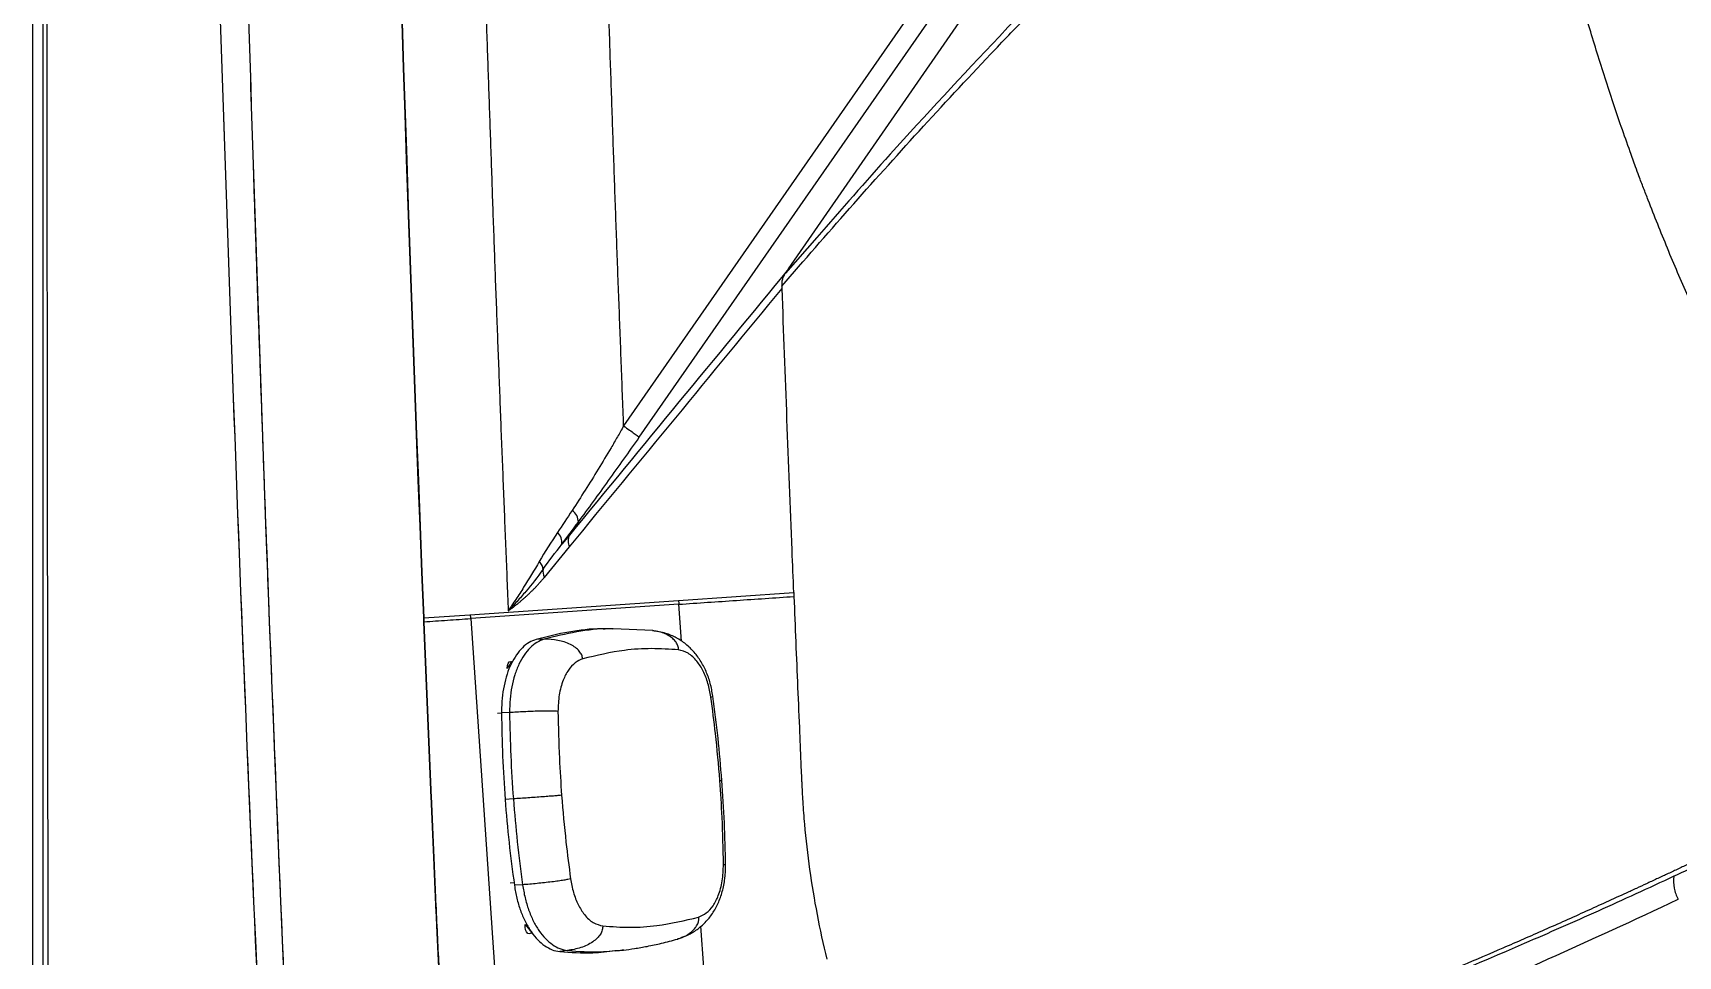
# Model space of a CAD drawing. Extents: x 527 to 611, y 788 to 934.
# Drawn here: x 527.07 to 539.49, y 820.85 to 827.82 of the extents above; entities that cross this region are included whole.
import ezdxf

# ---------------------------------------------------------------- set-up
doc = ezdxf.new("R2010")
doc.units = 0
doc.header["$MEASUREMENT"] = 0
doc.layers.add('1', color=4, linetype='Continuous')
doc.layers.add('GEOMETRY', color=3, linetype='Continuous', lineweight=25)

# ---------------------------------------------------------------- blocks, each defined once
blk = doc.blocks.new('2026_FLAIR')
at = {"layer": 'GEOMETRY'}
for p, q in [((0, 2.898), (0, 81.522)), ((7.522, 25.888), (4.462, 21.487)), ((4.58, 21.401), (7.64, 25.803)), ((5.708, 22.674), (7.799, 25.692)), ((5.922, 22.911), (5.684, 22.641)), ((4.052, 20.663), (4.12, 20.761)), ((4.052, 20.663), (3.995, 20.593)), ((3.863, 20.343), (4.052, 20.573)), ((3.301, 20.061), (4.876, 20.169)), ((4.879, 20.14), (3.307, 20.032)), ((4.876, 20.169), (5.747, 20.229)), ((4.898, 19.86), (4.879, 20.14)), ((5.747, 20.229), (5.748, 20.199)), ((2.952, 20.037), (3.301, 20.061)), ((2.952, 20.037), (2.953, 20.007)), ((2.953, 20.007), (2.952, 20.037)), ((3.307, 20.032), (3.495, 17.288)), ((2.953, 20.007), (3.009, 18.676)), ((3.009, 18.676), (2.953, 20.007)), ((4.383, 19.955), (4.323, 19.954)), ((4.682, 19.941), (4.383, 19.955)), ((4.7, 19.937), (4.682, 19.941)), ((3.862, 19.876), (3.802, 19.875)), ((3.543, 19.318), (3.508, 19.315)), ((3.539, 19.332), (3.539, 19.319)), ((3.6, 19.322), (3.539, 19.319)), ((3.629, 18.67), (3.566, 18.666)), ((3.634, 18.036), (3.604, 18.033)), ((3.698, 18.021), (3.637, 18.017)), ((3.637, 18.017), (3.639, 18.003)), ((5.067, 17.396), (5.046, 17.709)), ((4.038, 17.524), (3.979, 17.517)), ((4.4, 17.521), (4.46, 17.528)), ((4.868, 17.611), (4.877, 17.615))]:
    blk.add_line(p, q, dxfattribs=at)
at = {"layer": 'GEOMETRY', "flags": 128}
for points in [[(3.583, 19.655), (3.583, 19.658), (3.584, 19.677), (3.59, 19.693), (3.598, 19.704), (3.609, 19.708), (3.615, 19.707)], [(3.615, 19.707), (3.601, 19.686), (3.583, 19.657)], [(3.768, 17.666), (3.767, 17.665), (3.759, 17.654), (3.748, 17.65), (3.737, 17.654), (3.727, 17.665), (3.72, 17.681), (3.717, 17.7), (3.718, 17.719), (3.719, 17.722)], [(3.719, 17.721), (3.753, 17.679), (3.768, 17.665)]]:
    blk.add_lwpolyline(points, dxfattribs=at)
at = {"layer": 'GEOMETRY'}
for centre, radius, start, end in [((551.204, 42.21), 548.7, 177.68788, 182.31591), ((4.01, 20.758), 0.11, 1.2345, 54.8574), ((3.898, 20.608), 0.0978, 351.4091, 49.1584), ((4.145, 20.618), 0.103, 154.1314, 205.9454)]:
    blk.add_arc(centre, radius, start, end, dxfattribs=at)
for points, knots in [([(0.074, 81.522), (0.074, 81.496), (0.074, 81.471), (0.074, 81.42), (0.074, 81.343), (0.074, 81.164), (0.074, 80.805), (0.074, 80.089), (0.074, 78.655), (0.074, 77.427), (0.074, 74.97), (0.075, 73.332), (0.075, 68.418), (0.075, 65.142), (0.076, 55.314), (0.076, 48.762), (0.076, 35.658), (0.076, 29.106), (0.075, 19.278), (0.075, 16.002), (0.075, 11.088), (0.074, 9.45), (0.074, 6.993), (0.074, 5.765), (0.074, 4.331), (0.074, 3.615), (0.074, 3.256), (0.074, 3.077), (0.074, 3), (0.074, 2.949), (0.074, 2.924), (0.074, 2.898)], [0, 0, 0, 0, 0.000977, 0.000977, 0.001953, 0.003906, 0.007813, 0.015625, 0.03125, 0.0625, 0.0625, 0.125, 0.125, 0.25, 0.25, 0.5, 0.5, 0.75, 0.75, 0.875, 0.875, 0.9375, 0.9375, 0.96875, 0.984375, 0.992188, 0.996094, 0.998047, 0.999023, 0.999023, 1, 1, 1, 1]), ([(0.074, 81.522), (0.074, 81.496), (0.074, 81.471), (0.074, 81.42), (0.074, 81.343), (0.074, 81.164), (0.074, 80.805), (0.074, 80.089), (0.074, 78.655), (0.074, 77.427), (0.074, 74.97), (0.075, 73.332), (0.075, 68.418), (0.075, 65.142), (0.076, 55.314), (0.076, 48.762), (0.076, 35.658), (0.076, 29.106), (0.075, 19.278), (0.075, 16.002), (0.075, 11.088), (0.074, 9.45), (0.074, 6.993), (0.074, 5.765), (0.074, 4.331), (0.074, 3.615), (0.074, 3.256), (0.074, 3.077), (0.074, 3), (0.074, 2.949), (0.074, 2.924), (0.074, 2.898)], [0, 0, 0, 0, 0.000977, 0.000977, 0.001953, 0.003906, 0.007813, 0.015625, 0.03125, 0.0625, 0.0625, 0.125, 0.125, 0.25, 0.25, 0.5, 0.5, 0.75, 0.75, 0.875, 0.875, 0.9375, 0.9375, 0.96875, 0.984375, 0.992188, 0.996094, 0.998047, 0.999023, 0.999023, 1, 1, 1, 1]), ([(0.143, 2.947), (0.143, 2.951), (0.143, 2.954), (0.143, 2.96), (0.143, 2.97), (0.143, 2.992), (0.143, 3.037), (0.143, 3.126), (0.142, 3.305), (0.142, 3.663), (0.14, 4.379), (0.137, 5.81), (0.134, 7.037), (0.129, 9.491), (0.126, 11.127), (0.117, 16.035), (0.112, 19.307), (0.105, 25.851), (0.102, 29.122), (0.099, 35.666), (0.097, 42.21), (0.099, 48.754), (0.102, 55.298), (0.105, 58.569), (0.112, 65.113), (0.117, 68.385), (0.129, 74.929), (0.136, 78.201), (0.143, 81.473)], [0, 0, 0, 0, 0.000122, 0.000122, 0.000244, 0.000488, 0.000977, 0.001953, 0.003906, 0.007812, 0.015625, 0.03125, 0.0625, 0.0625, 0.125, 0.125, 0.25, 0.25, 0.375, 0.375, 0.5, 0.625, 0.625, 0.75, 0.75, 0.875, 0.875, 1, 1, 1, 1]), ([(0.143, 2.947), (0.143, 2.951), (0.143, 2.954), (0.143, 2.96), (0.143, 2.97), (0.143, 2.992), (0.143, 3.037), (0.143, 3.126), (0.142, 3.305), (0.142, 3.663), (0.14, 4.379), (0.137, 5.81), (0.134, 7.037), (0.129, 9.491), (0.126, 11.127), (0.117, 16.035), (0.112, 19.307), (0.105, 25.851), (0.102, 29.122), (0.099, 35.666), (0.097, 42.21), (0.099, 48.754), (0.102, 55.298), (0.105, 58.569), (0.112, 65.113), (0.117, 68.385), (0.129, 74.929), (0.136, 78.201), (0.143, 81.473)], [0, 0, 0, 0, 0.000122, 0.000122, 0.000244, 0.000488, 0.000977, 0.001953, 0.003906, 0.007812, 0.015625, 0.03125, 0.0625, 0.0625, 0.125, 0.125, 0.25, 0.25, 0.375, 0.375, 0.5, 0.625, 0.625, 0.75, 0.75, 0.875, 0.875, 1, 1, 1, 1]), ([(2.409, 79.692), (2.302, 78.133), (2.201, 76.573), (2.014, 73.452), (1.928, 71.891), (1.688, 67.208), (1.556, 64.084), (1.398, 59.398), (1.352, 57.835), (1.274, 54.71), (1.241, 53.147), (1.163, 48.458), (1.137, 45.332), (1.137, 40.643), (1.144, 39.08), (1.17, 35.954), (1.189, 34.391), (1.267, 29.702), (1.346, 26.578), (1.556, 20.331), (1.688, 17.209), (2.007, 10.966), (2.195, 7.846), (2.409, 4.727)], [0, 0, 0, 0, 0.0625, 0.0625, 0.125, 0.125, 0.25, 0.25, 0.3125, 0.3125, 0.375, 0.375, 0.5, 0.5, 0.5625, 0.5625, 0.625, 0.625, 0.75, 0.75, 0.875, 0.875, 1, 1, 1, 1]), ([(2.409, 79.692), (1.98, 73.454), (1.661, 67.209), (1.345, 57.836), (1.267, 54.71), (1.163, 48.458), (1.137, 45.332), (1.137, 39.08), (1.163, 35.953), (1.267, 29.702), (1.346, 26.578), (1.661, 17.208), (1.98, 10.965), (2.409, 4.727)], [0, 0, 0, 0, 0.476463, 0.476463, 0.714694, 0.714694, 0.952925, 0.952925, 1.191156, 1.191156, 1.429388, 1.429388, 1.90585, 1.90585, 1.90585, 1.90585]), ([(1.9, 17.259), (1.893, 17.418), (1.879, 17.735), (1.859, 18.211), (1.84, 18.687), (1.821, 19.163), (1.802, 19.64), (1.783, 20.117), (1.765, 20.594), (1.748, 21.071), (1.731, 21.549), (1.714, 22.027), (1.697, 22.505), (1.681, 22.983), (1.645, 24.08), (1.594, 25.798), (1.532, 28.138), (1.481, 30.483), (1.424, 33.609), (1.378, 37.518), (1.359, 42.206), (1.378, 46.895), (1.434, 51.586), (1.527, 56.271), (1.637, 60.179), (1.744, 63.302), (1.835, 65.647), (1.935, 67.986), (2.021, 69.828), (2.088, 71.174), (2.132, 72.028), (2.177, 72.88), (2.223, 73.732), (2.271, 74.584), (2.32, 75.435), (2.37, 76.285), (2.422, 77.135), (2.475, 77.984), (2.529, 78.833), (2.566, 79.398), (2.585, 79.681)], [0, 0, 0, 0, 0.007622, 0.0152478, 0.0228773, 0.0305105, 0.0381475, 0.0457882, 0.0534327, 0.061081, 0.068733, 0.0763887, 0.0840483, 0.0917116, 0.0993787, 0.1367747, 0.1742516, 0.2118103, 0.2494512, 0.3244448, 0.3995594, 0.4746722, 0.5496648, 0.6248834, 0.6997759, 0.7374382, 0.7750097, 0.8124909, 0.8498826, 0.8635707, 0.8772504, 0.8909219, 0.9045852, 0.9182402, 0.9318871, 0.9455258, 0.9591564, 0.972779, 0.9863935, 1, 1, 1, 1]), ([(2.585, 4.739), (2.379, 7.846), (2.199, 10.966), (2.046, 14.097), (1.894, 17.203), (1.767, 20.324), (1.666, 23.462), (1.565, 26.571), (1.49, 29.694), (1.44, 32.832), (1.39, 35.951), (1.365, 39.076), (1.365, 42.206), (1.365, 45.336), (1.39, 48.461), (1.44, 51.581), (1.49, 54.719), (1.565, 57.843), (1.666, 60.953), (1.767, 64.092), (1.893, 67.214), (2.046, 70.321), (2.199, 73.452), (2.379, 76.572), (2.585, 79.681)], [0, 0, 0, 0, 0.125, 0.125, 0.125, 0.25, 0.25, 0.25, 0.375, 0.375, 0.375, 0.5, 0.5, 0.5, 0.625, 0.625, 0.625, 0.75, 0.75, 0.75, 0.875, 0.875, 0.875, 1, 1, 1, 1]), ([(2.952, 20.037), (2.653, 27.416), (2.504, 34.804), (2.503, 49.58), (2.652, 56.968), (2.95, 64.346)], [0, 0, 0, 0, 0.5, 0.5, 1, 1, 1, 1]), ([(3.203, 33.532), (3.205, 33.378), (3.211, 33.069), (3.219, 32.605), (3.227, 32.141), (3.236, 31.678), (3.245, 31.214), (3.255, 30.75), (3.265, 30.287), (3.276, 29.823), (3.287, 29.36), (3.298, 28.896), (3.31, 28.432), (3.322, 27.969), (3.335, 27.505), (3.348, 27.042), (3.361, 26.578), (3.375, 26.115), (3.389, 25.651), (3.403, 25.188), (3.418, 24.724), (3.434, 24.261), (3.45, 23.797), (3.466, 23.334), (3.482, 22.871), (3.499, 22.407), (3.517, 21.944), (3.534, 21.48), (3.553, 21.017), (3.571, 20.554), (3.584, 20.245), (3.59, 20.09)], [0, 0, 0, 0, 0.034484, 0.068969, 0.103452, 0.137936, 0.172419, 0.206902, 0.241385, 0.275868, 0.310351, 0.344833, 0.379315, 0.413798, 0.44828, 0.482762, 0.517244, 0.551726, 0.586208, 0.62069, 0.655172, 0.689654, 0.724136, 0.758619, 0.793101, 0.827584, 0.862067, 0.89655, 0.931033, 0.965516, 1, 1, 1, 1]), ([(4.462, 21.487), (4.456, 21.646), (4.444, 21.965), (4.426, 22.443), (4.408, 22.921), (4.391, 23.399), (4.375, 23.877), (4.358, 24.355), (4.343, 24.833), (4.327, 25.311), (4.312, 25.789), (4.298, 26.267), (4.284, 26.745), (4.27, 27.223), (4.257, 27.701), (4.244, 28.18), (4.232, 28.658), (4.22, 29.136), (4.208, 29.614), (4.197, 30.092), (4.187, 30.571), (4.176, 31.049), (4.167, 31.527), (4.157, 32.005), (4.148, 32.484), (4.143, 32.802), (4.14, 32.962)], [0, 0, 0, 0, 0.041668, 0.083336, 0.125003, 0.16667, 0.208337, 0.250004, 0.29167, 0.333336, 0.375002, 0.416668, 0.458334, 0.5, 0.541666, 0.583332, 0.624998, 0.666664, 0.70833, 0.749996, 0.791663, 0.83333, 0.874997, 0.916664, 0.958332, 1, 1, 1, 1]), ([(27.864, 11.064), (27.834, 11.067), (27.776, 11.074), (27.689, 11.085), (27.601, 11.096), (27.514, 11.108), (27.426, 11.12), (27.339, 11.132), (27.251, 11.145), (27.164, 11.158), (27.077, 11.172), (26.99, 11.186), (26.902, 11.2), (26.815, 11.214), (26.728, 11.229), (26.641, 11.245), (26.554, 11.261), (26.467, 11.277), (26.284, 11.312), (26.003, 11.369), (25.627, 11.453), (25.249, 11.546), (24.874, 11.645), (24.501, 11.753), (24.129, 11.869), (23.82, 11.972), (23.596, 12.05), (23.474, 12.095), (23.382, 12.128), (23.3, 12.159), (23.178, 12.206), (22.965, 12.289), (22.538, 12.466), (21.929, 12.743), (21.208, 13.111), (20.502, 13.512), (19.986, 13.834), (19.648, 14.058), (19.481, 14.172), (19.314, 14.287), (18.852, 14.614), (17.937, 15.313), (16.723, 16.404), (15.72, 17.478), (15.026, 18.316), (14.615, 18.855), (14.338, 19.242), (14.183, 19.464), (14.031, 19.688), (13.846, 19.971), (13.558, 20.431), (13.215, 21.018), (12.901, 21.616), (12.667, 22.1), (12.501, 22.464), (12.346, 22.827), (12.236, 23.101), (12.166, 23.284), (12.134, 23.367), (12.101, 23.459), (12.056, 23.583), (11.999, 23.744), (11.915, 23.992), (11.816, 24.299), (11.703, 24.674), (11.599, 25.05), (11.502, 25.428), (11.414, 25.806), (11.348, 26.114), (11.301, 26.351), (11.269, 26.52), (11.238, 26.688), (11.209, 26.857), (11.181, 27.026), (11.155, 27.195), (11.131, 27.364), (11.115, 27.477), (11.108, 27.533)], [0, 0, 0, 0, 0.003601, 0.007202, 0.010803, 0.014403, 0.018003, 0.021602, 0.025201, 0.028799, 0.032397, 0.035994, 0.039591, 0.043188, 0.046784, 0.050379, 0.053974, 0.057569, 0.061163, 0.07676, 0.092427, 0.108162, 0.123965, 0.1395, 0.155313, 0.170996, 0.178843, 0.18397, 0.186695, 0.190623, 0.194553, 0.20242, 0.218188, 0.249906, 0.281826, 0.313486, 0.344944, 0.352791, 0.360635, 0.368476, 0.376315, 0.426491, 0.502142, 0.565552, 0.596885, 0.628574, 0.644311, 0.652182, 0.660054, 0.675747, 0.691595, 0.723301, 0.755182, 0.77105, 0.78684, 0.802651, 0.81832, 0.822249, 0.826177, 0.829114, 0.834031, 0.842102, 0.849737, 0.865619, 0.881164, 0.897081, 0.912903, 0.928628, 0.944256, 0.951226, 0.958196, 0.965165, 0.972133, 0.979101, 0.986068, 0.993034, 1, 1, 1, 1]), ([(5.658, 22.543), (5.825, 22.737), (5.995, 22.933), (6.34, 23.323), (6.516, 23.519), (6.871, 23.908), (7.051, 24.102), (7.325, 24.391), (7.416, 24.486), (7.554, 24.629), (7.6, 24.676), (7.67, 24.745), (7.693, 24.768), (7.728, 24.802), (7.739, 24.813), (7.762, 24.835), (7.774, 24.846), (7.786, 24.857)], [0, 0, 0, 0, 0.25, 0.25, 0.5, 0.5, 0.75, 0.75, 0.875, 0.875, 0.9375, 0.9375, 0.96875, 0.96875, 0.984375, 0.984375, 1, 1, 1, 1]), ([(7.82, 24.955), (7.82, 24.955), (7.763, 24.906), (7.647, 24.796), (7.473, 24.613), (7.076, 24.191), (6.55, 23.631), (6.105, 23.121), (5.922, 22.911)], [0, 0, 0, 0, 0.0000004, 0.0884721, 0.1769961, 0.2655241, 0.6980109, 1, 1, 1, 1]), ([(5.684, 22.641), (5.682, 22.638), (5.679, 22.634), (5.675, 22.627), (5.672, 22.623), (5.668, 22.615), (5.666, 22.611), (5.663, 22.602), (5.662, 22.598), (5.658, 22.585), (5.657, 22.577), (5.656, 22.56), (5.657, 22.552), (5.658, 22.543)], [0, 0, 0, 0, 0.125, 0.125, 0.25, 0.25, 0.375, 0.375, 0.5, 0.5, 0.75, 0.75, 1, 1, 1, 1]), ([(5.684, 22.641), (5.688, 22.646), (5.692, 22.651), (5.698, 22.66), (5.7, 22.662), (5.703, 22.667), (5.704, 22.668), (5.706, 22.671), (5.707, 22.673), (5.708, 22.674)], [0, 0, 0, 0, 0.5, 0.5, 0.75, 0.75, 0.875, 0.875, 1, 1, 1, 1]), ([(5.659, 22.525), (5.659, 22.528), (5.659, 22.531), (5.659, 22.537), (5.658, 22.54), (5.658, 22.543)], [0, 0, 0, 0, 0.5, 0.5, 1, 1, 1, 1]), ([(5.747, 20.229), (5.743, 20.336), (5.712, 21.101), (5.683, 21.866), (5.659, 22.525)], [0.86449124, 0.86449124, 0.86449124, 0.86449124, 0.875, 0.94010512, 0.94010512, 0.94010512, 0.94010512]), ([(4.462, 21.487), (4.446, 21.459), (4.431, 21.432), (4.399, 21.377), (4.383, 21.349), (4.335, 21.268), (4.302, 21.214), (4.205, 21.053), (4.139, 20.95), (4.073, 20.849)], [0, 0, 0, 0, 0.125, 0.125, 0.25, 0.25, 0.5, 0.5, 1, 1, 1, 1]), ([(4.12, 20.761), (4.196, 20.863), (4.272, 20.968), (4.425, 21.181), (4.502, 21.29), (4.58, 21.401)], [0, 0, 0, 0, 0.5, 0.5, 1, 1, 1, 1]), ([(4.462, 21.487), (4.477, 21.476), (4.492, 21.466), (4.519, 21.446), (4.532, 21.437), (4.553, 21.422), (4.562, 21.415), (4.575, 21.406), (4.579, 21.403), (4.58, 21.401)], [0, 0, 0, 0, 0.25, 0.25, 0.5, 0.5, 0.75, 0.75, 1, 1, 1, 1]), ([(3.825, 20.464), (3.786, 20.396), (3.746, 20.331), (3.687, 20.237), (3.667, 20.207), (3.638, 20.162), (3.628, 20.148), (3.609, 20.119), (3.6, 20.105), (3.59, 20.09)], [0, 0, 0, 0, 0.5, 0.5, 0.75, 0.75, 0.875, 0.875, 1, 1, 1, 1]), ([(3.853, 20.404), (3.811, 20.344), (3.767, 20.289), (3.701, 20.211), (3.679, 20.186), (3.634, 20.137), (3.612, 20.113), (3.59, 20.09)], [0, 0, 0, 0, 0.5, 0.5, 0.75, 0.75, 1, 1, 1, 1]), ([(3.853, 20.404), (3.853, 20.413), (3.85, 20.422), (3.841, 20.443), (3.834, 20.453), (3.825, 20.464)], [0, 0, 0, 0, 0.5, 0.5, 1, 1, 1, 1]), ([(3.59, 20.09), (3.597, 20.095), (3.61, 20.104), (3.629, 20.119), (3.648, 20.133), (3.666, 20.148), (3.684, 20.163), (3.702, 20.179), (3.72, 20.194), (3.737, 20.21), (3.754, 20.226), (3.77, 20.242), (3.787, 20.258), (3.803, 20.275), (3.818, 20.292), (3.833, 20.309), (3.848, 20.326), (3.858, 20.338), (3.863, 20.343)], [0, 0, 0, 0, 0.067976, 0.135177, 0.201611, 0.267288, 0.332216, 0.396405, 0.459865, 0.522606, 0.584638, 0.645974, 0.706623, 0.766598, 0.82591, 0.884572, 0.942598, 1, 1, 1, 1]), ([(5.748, 20.199), (5.753, 20.084), (5.762, 19.855), (5.776, 19.511), (5.789, 19.224), (5.798, 18.994), (5.803, 18.871), (5.806, 18.805), (5.807, 18.796)], [0.4903377, 0.4903377, 0.4903377, 0.4903377, 0.6153377, 0.7403377, 0.8653377, 0.9278377, 0.9903377, 1, 1, 1, 1]), ([(4.323, 19.952), (4.314, 19.953), (4.222, 19.956), (4.047, 19.935), (3.883, 19.895), (3.802, 19.875)], [0, 0, 0, 0, 0.051749, 0.525864, 1, 1, 1, 1]), ([(4.384, 19.953), (4.374, 19.954), (4.282, 19.957), (4.107, 19.936), (3.943, 19.896), (3.862, 19.876)], [0, 0, 0, 0, 0.052588, 0.526298, 1, 1, 1, 1]), ([(4.877, 19.796), (4.876, 19.806), (4.874, 19.827), (4.857, 19.856), (4.832, 19.883), (4.783, 19.916), (4.731, 19.936), (4.69, 19.938), (4.681, 19.939)], [0, 0, 0, 0, 0.097839, 0.211274, 0.347824, 0.509978, 0.8942, 1, 1, 1, 1]), ([(5.136, 19.446), (5.13, 19.479), (5.119, 19.543), (5.086, 19.634), (5.043, 19.716), (4.989, 19.788), (4.925, 19.847), (4.851, 19.893), (4.78, 19.923), (4.732, 19.931), (4.713, 19.934)], [0, 0, 0, 0, 0.135874, 0.268523, 0.399489, 0.530102, 0.659401, 0.788035, 0.917359, 1, 1, 1, 1]), ([(3.802, 19.875), (3.783, 19.868), (3.747, 19.854), (3.696, 19.813), (3.651, 19.759), (3.611, 19.692), (3.58, 19.613), (3.557, 19.525), (3.542, 19.431), (3.54, 19.365), (3.539, 19.332)], [0, 0, 0, 0, 0.125117, 0.250217, 0.375217, 0.500028, 0.624818, 0.749795, 0.874889, 1, 1, 1, 1]), ([(3.862, 19.876), (3.843, 19.869), (3.806, 19.855), (3.755, 19.813), (3.709, 19.758), (3.67, 19.689), (3.638, 19.608), (3.616, 19.518), (3.602, 19.422), (3.601, 19.356), (3.6, 19.322)], [0, 0, 0, 0, 0.125614, 0.249921, 0.374322, 0.500224, 0.626008, 0.750296, 0.874495, 1, 1, 1, 1]), ([(4.153, 19.728), (4.151, 19.738), (4.146, 19.759), (4.126, 19.788), (4.097, 19.815), (4.043, 19.847), (3.963, 19.872), (3.896, 19.875), (3.862, 19.876)], [0, 0, 0, 0, 0.075054, 0.162074, 0.266825, 0.391217, 0.685963, 1, 1, 1, 1]), ([(4.877, 19.796), (4.809, 19.8), (4.672, 19.809), (4.43, 19.794), (4.258, 19.753), (4.153, 19.728)], [0, 0, 0, 0, 0.280017, 0.560061, 1, 1, 1, 1]), ([(5.121, 19.439), (5.115, 19.474), (5.102, 19.544), (5.065, 19.637), (5.014, 19.717), (4.95, 19.777), (4.901, 19.79), (4.877, 19.796)], [0, 0, 0, 0, 0.186661, 0.373374, 0.560001, 0.780011, 1, 1, 1, 1]), ([(4.153, 19.728), (4.134, 19.72), (4.094, 19.703), (4.043, 19.645), (4.001, 19.564), (3.971, 19.457), (3.968, 19.373), (3.966, 19.331)], [0, 0, 0, 0, 0.1868454, 0.373701, 0.5604087, 0.7802215, 1, 1, 1, 1]), ([(5.121, 19.439), (5.126, 19.44), (5.135, 19.443), (5.135, 19.445), (5.135, 19.446)], [0, 0, 0, 0, 0.523422, 1, 1, 1, 1]), ([(5.189, 18.809), (5.179, 18.927), (5.161, 19.138), (5.133, 19.347), (5.121, 19.439)], [0, 0, 0, 0, 0.559986, 1, 1, 1, 1]), ([(5.204, 18.81), (5.195, 18.917), (5.177, 19.13), (5.15, 19.341), (5.136, 19.446)], [0, 0, 0, 0, 0.499992, 1, 1, 1, 1]), ([(3.539, 19.319), (3.541, 19.21), (3.545, 18.992), (3.559, 18.775), (3.566, 18.666)], [0, 0, 0, 0, 0.499999, 1, 1, 1, 1]), ([(3.966, 19.331), (3.959, 19.331), (3.945, 19.332), (3.911, 19.333), (3.87, 19.333), (3.8, 19.332), (3.706, 19.328), (3.636, 19.324), (3.6, 19.322)], [0, 0, 0, 0, 0.075049, 0.162076, 0.266841, 0.391246, 0.685996, 1, 1, 1, 1]), ([(3.966, 19.331), (3.968, 19.213), (3.973, 19.001), (3.987, 18.79), (3.993, 18.697)], [0, 0, 0, 0, 0.559986, 1, 1, 1, 1]), ([(5.189, 18.809), (5.193, 18.809), (5.203, 18.81), (5.203, 18.81), (5.203, 18.81)], [0, 0, 0, 0, 0.527412, 1, 1, 1, 1]), ([(5.216, 18.175), (5.214, 18.293), (5.209, 18.504), (5.195, 18.716), (5.189, 18.809)], [0, 0, 0, 0, 0.559986, 1, 1, 1, 1]), ([(5.232, 18.171), (5.23, 18.277), (5.225, 18.49), (5.211, 18.704), (5.204, 18.81)], [0, 0, 0, 0, 0.500004, 1, 1, 1, 1]), ([(5.807, 18.796), (5.809, 18.747), (5.814, 18.641), (5.831, 18.421), (5.864, 18.136), (5.92, 17.796), (5.969, 17.571), (5.996, 17.46)], [0, 0, 0, 0, 0.0528377, 0.1153377, 0.2403377, 0.3653377, 0.4903377, 0.4903377, 0.4903377, 0.4903377]), ([(3.009, 18.676), (3.015, 18.521), (3.025, 18.285), (3.039, 17.962), (3.05, 17.716), (3.062, 17.48), (3.07, 17.33), (3.074, 17.259)], [0, 0, 0, 0, 0.3278612, 0.4999999, 0.6829298, 0.8495957, 1, 1, 1, 1]), ([(3.074, 17.259), (3.072, 17.301), (3.067, 17.387), (3.06, 17.52), (3.053, 17.662), (3.046, 17.812), (3.038, 17.996), (3.025, 18.285), (3.015, 18.521), (3.009, 18.676)], [0, 0, 0, 0, 0.0882888, 0.1824326, 0.282432, 0.3882878, 0.5000002, 0.6721304, 1, 1, 1, 1]), ([(3.566, 18.666), (3.575, 18.557), (3.594, 18.34), (3.622, 18.125), (3.637, 18.017)], [0, 0, 0, 0, 0.500001, 1, 1, 1, 1]), ([(3.993, 18.697), (3.987, 18.696), (3.972, 18.695), (3.939, 18.692), (3.898, 18.689), (3.828, 18.684), (3.734, 18.677), (3.665, 18.672), (3.629, 18.67)], [0, 0, 0, 0, 0.0750485, 0.1620766, 0.2668433, 0.3912498, 0.6860002, 1, 1, 1, 1]), ([(3.993, 18.697), (4.003, 18.579), (4.021, 18.368), (4.049, 18.159), (4.061, 18.067)], [0, 0, 0, 0, 0.559986, 1, 1, 1, 1]), ([(13.052, 18.439), (13.025, 18.426), (12.972, 18.4), (12.892, 18.362), (12.813, 18.324), (12.734, 18.286), (12.655, 18.248), (12.576, 18.211), (12.498, 18.174), (12.42, 18.137), (12.343, 18.101), (12.265, 18.065), (12.188, 18.029), (12.112, 17.994), (12.035, 17.958), (11.959, 17.924), (11.883, 17.889), (11.808, 17.855), (11.652, 17.784), (11.416, 17.679), (11.103, 17.542), (10.795, 17.41), (10.492, 17.283), (10.195, 17.162), (9.903, 17.046), (9.614, 16.935), (9.383, 16.848), (9.207, 16.783), (9.085, 16.739), (8.964, 16.696), (8.843, 16.653), (8.723, 16.612), (8.603, 16.571), (8.484, 16.531), (8.366, 16.492), (8.288, 16.467), (8.249, 16.454)], [0, 0, 0, 0, 0.014772, 0.029537, 0.044293, 0.059042, 0.073783, 0.088516, 0.10324, 0.117956, 0.132663, 0.147361, 0.162051, 0.176731, 0.191401, 0.206063, 0.220715, 0.235357, 0.24999, 0.312211, 0.374623, 0.437219, 0.499996, 0.562027, 0.624375, 0.687035, 0.750002, 0.777453, 0.804986, 0.832602, 0.860299, 0.888078, 0.915938, 0.943879, 0.9719, 1, 1, 1, 1]), ([(13.047, 18.401), (12.991, 18.373), (12.937, 18.345), (12.827, 18.292), (12.773, 18.265), (12.61, 18.186), (12.502, 18.134), (12.396, 18.085)], [0, 0, 0, 0, 0.25, 0.25, 0.5, 0.5, 1, 1, 1, 1]), ([(4.888, 17.619), (4.907, 17.626), (4.953, 17.642), (5.018, 17.682), (5.081, 17.736), (5.135, 17.803), (5.178, 17.881), (5.209, 17.97), (5.229, 18.068), (5.231, 18.136), (5.232, 18.171)], [0, 0, 0, 0, 0.089535, 0.210809, 0.33385, 0.459971, 0.589934, 0.722545, 0.858748, 1, 1, 1, 1]), ([(5.028, 17.777), (5.048, 17.786), (5.088, 17.803), (5.139, 17.86), (5.181, 17.941), (5.211, 18.049), (5.214, 18.133), (5.216, 18.175)], [0, 0, 0, 0, 0.186845, 0.373701, 0.560409, 0.780222, 1, 1, 1, 1]), ([(5.216, 18.175), (5.221, 18.174), (5.231, 18.173), (5.231, 18.171), (5.231, 18.171)], [0, 0, 0, 0, 0.525122, 1, 1, 1, 1]), ([(4.061, 18.067), (4.054, 18.065), (4.04, 18.061), (4.007, 18.055), (3.966, 18.049), (3.897, 18.04), (3.804, 18.03), (3.734, 18.024), (3.698, 18.021)], [0, 0, 0, 0, 0.075048, 0.162077, 0.266845, 0.391253, 0.686004, 1, 1, 1, 1]), ([(3.698, 18.021), (3.704, 17.988), (3.715, 17.923), (3.743, 17.831), (3.778, 17.747), (3.821, 17.673), (3.87, 17.612), (3.924, 17.567), (3.98, 17.535), (4.019, 17.528), (4.038, 17.524)], [0, 0, 0, 0, 0.1255049, 0.2497039, 0.3739919, 0.4997761, 0.6256777, 0.7500786, 0.8743863, 1, 1, 1, 1]), ([(4.061, 18.067), (4.067, 18.032), (4.08, 17.962), (4.117, 17.869), (4.167, 17.788), (4.232, 17.728), (4.281, 17.716), (4.305, 17.71)], [0, 0, 0, 0, 0.1866606, 0.3733738, 0.5600009, 0.7800108, 1, 1, 1, 1]), ([(12.396, 18.085), (12.202, 17.995), (12.011, 17.907), (11.634, 17.738), (11.448, 17.656), (10.898, 17.418), (10.542, 17.269), (9.849, 16.994), (9.514, 16.867), (9.025, 16.691), (8.865, 16.635), (8.55, 16.529), (8.395, 16.478), (8.242, 16.43)], [0, 0, 0, 0, 0.125, 0.125, 0.25, 0.25, 0.5, 0.5, 0.75, 0.75, 0.875, 0.875, 1, 1, 1, 1]), ([(12.396, 18.085), (12.391, 18.056), (12.392, 18.026), (12.403, 17.967), (12.413, 17.938), (12.428, 17.912)], [0, 0, 0, 0, 0.5, 0.5, 1, 1, 1, 1]), ([(3.639, 18.003), (3.645, 17.971), (3.656, 17.907), (3.685, 17.816), (3.721, 17.734), (3.764, 17.662), (3.812, 17.603), (3.865, 17.559), (3.921, 17.527), (3.959, 17.52), (3.979, 17.517)], [0, 0, 0, 0, 0.125112, 0.250206, 0.375182, 0.499972, 0.624783, 0.749783, 0.874883, 1, 1, 1, 1]), ([(10.511, 17.057), (10.815, 17.184), (11.127, 17.318), (11.766, 17.603), (12.093, 17.754), (12.428, 17.912)], [0, 0, 0, 0, 0.5, 0.5, 1, 1, 1, 1]), ([(4.305, 17.71), (4.373, 17.705), (4.51, 17.696), (4.752, 17.711), (4.924, 17.752), (5.028, 17.777)], [0, 0, 0, 0, 0.280017, 0.560061, 1, 1, 1, 1]), ([(4.868, 17.613), (4.873, 17.614), (4.908, 17.621), (4.953, 17.647), (4.997, 17.685), (5.018, 17.715), (5.03, 17.746), (5.029, 17.767), (5.028, 17.777)], [0, 0, 0, 0, 0.0590229, 0.4633139, 0.6339694, 0.7776886, 0.897069, 1, 1, 1, 1]), ([(4.305, 17.71), (4.304, 17.7), (4.302, 17.678), (4.287, 17.646), (4.262, 17.616), (4.214, 17.577), (4.138, 17.541), (4.072, 17.53), (4.038, 17.524)], [0, 0, 0, 0, 0.075043, 0.162079, 0.26686, 0.391279, 0.686033, 1, 1, 1, 1]), ([(3.979, 17.517), (4.062, 17.511), (4.203, 17.501), (4.343, 17.517), (4.4, 17.524)], [0, 0, 0, 0, 0.592872, 1, 1, 1, 1]), ([(4.038, 17.524), (4.122, 17.518), (4.263, 17.508), (4.403, 17.524), (4.46, 17.531)], [0, 0, 0, 0, 0.591864, 1, 1, 1, 1]), ([(4.46, 17.528), (4.488, 17.531), (4.552, 17.54), (4.646, 17.557), (4.755, 17.58), (4.829, 17.6), (4.868, 17.611)], [0, 0, 0, 0, 0.1763963, 0.4009335, 0.6751636, 1, 1, 1, 1])]:
    blk.add_open_spline(points, degree=3, knots=knots, dxfattribs=at)
for points in [[(5.708, 22.674), (5.156, 22.003), (4.604, 21.333), (4.052, 20.663)], [(4.052, 20.573), (4.588, 21.223), (5.123, 21.874), (5.659, 22.525)], [(4.073, 20.849), (4.036, 20.792), (3.999, 20.736), (3.962, 20.682)], [(3.995, 20.593), (4.036, 20.648), (4.078, 20.704), (4.12, 20.761)], [(3.962, 20.682), (3.913, 20.61), (3.868, 20.537), (3.825, 20.464)], [(3.853, 20.404), (3.899, 20.467), (3.946, 20.531), (3.995, 20.593)], [(3.853, 20.404), (3.851, 20.385), (3.854, 20.364), (3.863, 20.343)], [(4.876, 20.169), (4.876, 20.164), (4.878, 20.155), (4.879, 20.145), (4.879, 20.14)], [(4.879, 20.14), (5.024, 20.15), (5.314, 20.169), (5.604, 20.189), (5.748, 20.199)], [(2.953, 20.007), (3.012, 20.012), (3.131, 20.02), (3.249, 20.028), (3.307, 20.032)], [(3.301, 20.061), (3.301, 20.056), (3.304, 20.047), (3.307, 20.037), (3.307, 20.032)], [(3.6, 19.322), (3.602, 19.214), (3.607, 18.996), (3.621, 18.779), (3.629, 18.67)], [(3.629, 18.67), (3.638, 18.561), (3.656, 18.344), (3.684, 18.129), (3.698, 18.021)]]:
    blk.add_open_spline(points, degree=3, dxfattribs=at)

msp = doc.modelspace()

# ---------------------------------------------------------------- block references
at = {"layer": '1'}
msp.add_blockref('2026_FLAIR', (527.067, 803.363), dxfattribs=at)

doc.saveas('drawing.dxf')
